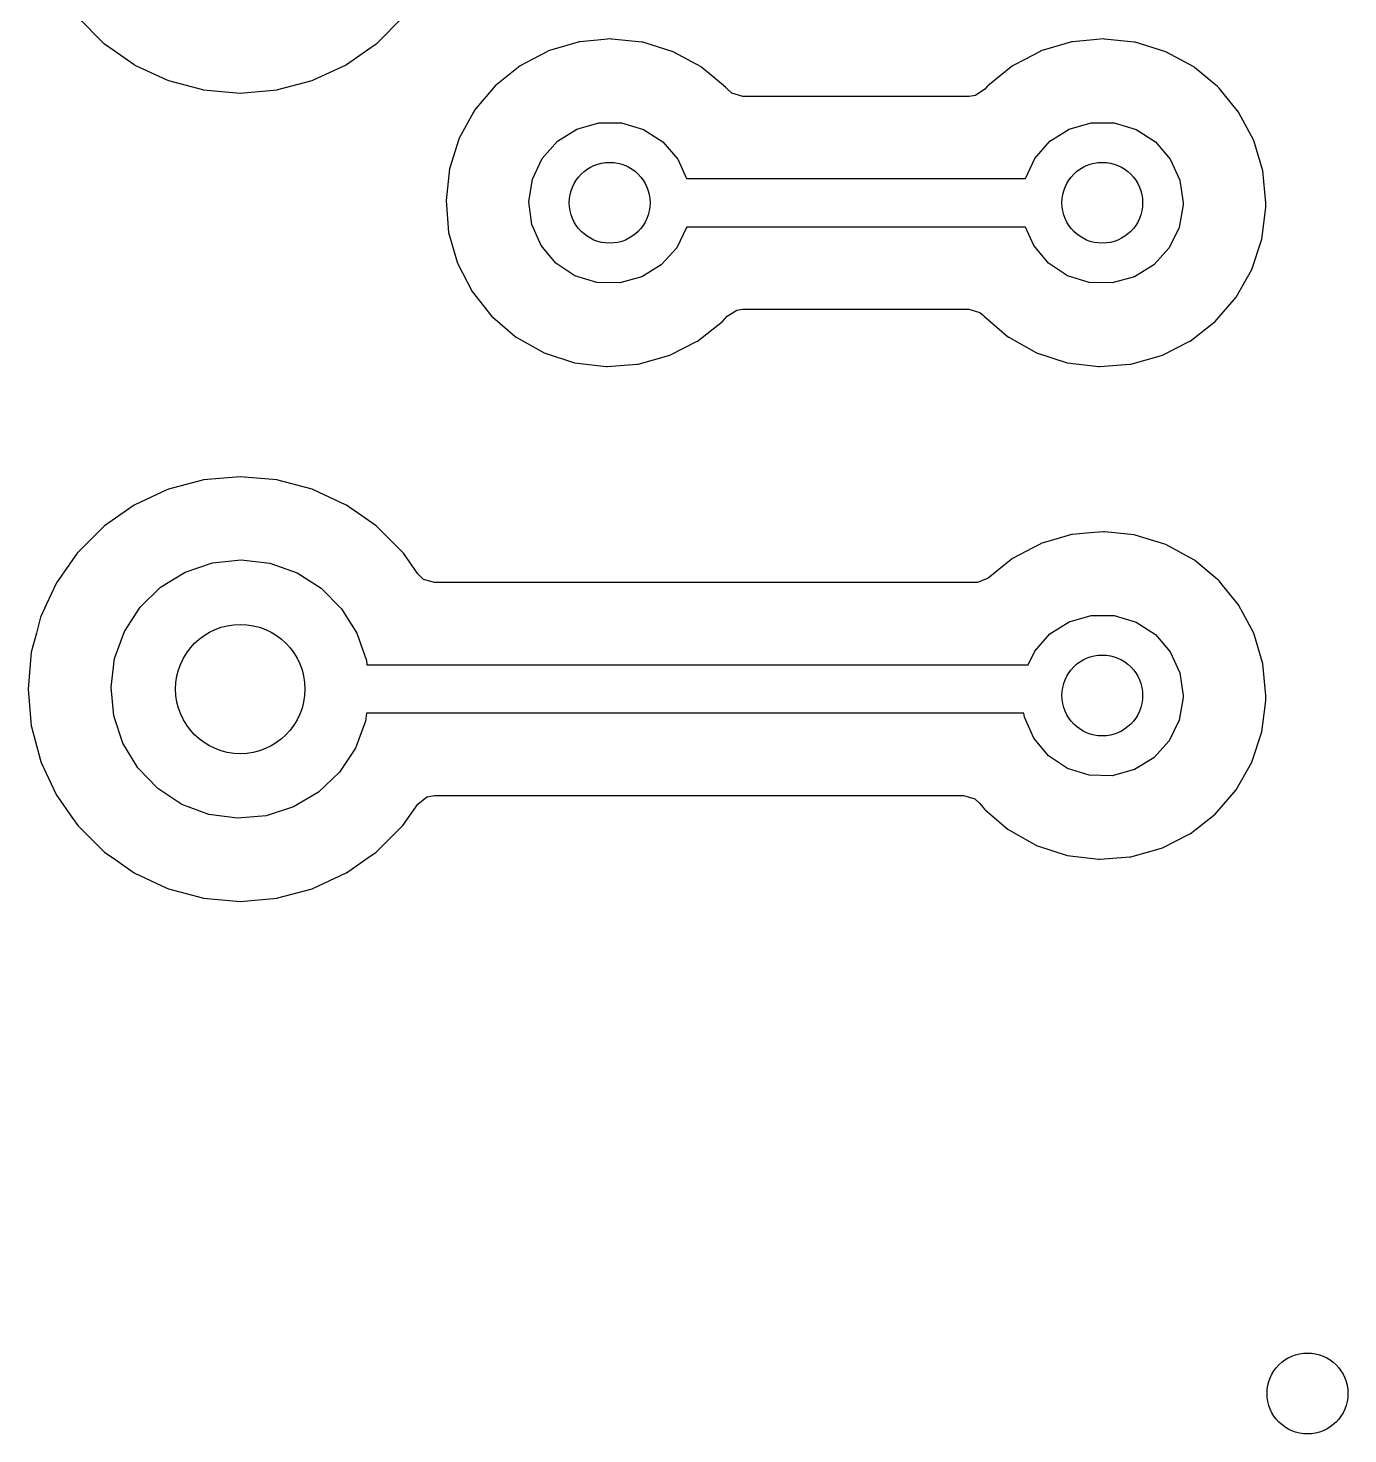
# Model space of a CAD drawing. Extents: x 123.2 to 169.8, y -144.8 to -46.7.
# Drawn here: x 145.25 to 153.41, y -77.72 to -69.02 of the extents above; entities that cross this region are included whole.
import ezdxf

# ---------------------------------------------------------------- set-up
doc = ezdxf.new("R2010")
doc.units = 0
doc.layers.add('BLACK', color=7, linetype='CONTINUOUS')

msp = doc.modelspace()

# ---------------------------------------------------------------- linework, layer by layer
at = {"layer": 'BLACK', "linetype": 'CONTINUOUS'}
for p, q in [((145.552, -68.9563), (145.714, -69.1182)), ((147.402, -69.1182), (147.564, -68.9563)), ((145.714, -69.1182), (145.718, -69.1214)), ((145.718, -69.1214), (145.718, -69.1214)), ((145.718, -69.1214), (145.777, -69.1627)), ((147.339, -69.1627), (147.398, -69.1214)), ((147.398, -69.1214), (147.402, -69.1182)), ((147.398, -69.1214), (147.398, -69.1214)), ((148.648, -69.1103), (148.543, -69.1412)), ((148.654, -69.1086), (148.648, -69.1103)), ((148.648, -69.1103), (148.648, -69.1103)), ((148.66, -69.108), (148.654, -69.1086)), ((148.769, -69.0982), (148.66, -69.108)), ((148.66, -69.108), (148.66, -69.108)), ((148.851, -69.0906), (148.769, -69.0982)), ((148.857, -69.0913), (148.851, -69.0906)), ((149.042, -69.1107), (148.857, -69.0913)), ((148.857, -69.0913), (148.857, -69.0913)), ((149.048, -69.1113), (149.042, -69.1107)), ((149.042, -69.1107), (149.042, -69.1107)), ((149.237, -69.1698), (149.048, -69.1113)), ((151.696, -69.1103), (151.591, -69.1412)), ((151.702, -69.1086), (151.696, -69.1103)), ((151.696, -69.1103), (151.696, -69.1103)), ((151.708, -69.108), (151.702, -69.1086)), ((151.817, -69.0982), (151.708, -69.108)), ((151.708, -69.108), (151.708, -69.108)), ((151.899, -69.0906), (151.817, -69.0982)), ((151.905, -69.0913), (151.899, -69.0906)), ((152.09, -69.1107), (151.905, -69.0913)), ((151.905, -69.0913), (151.905, -69.0913)), ((152.096, -69.1113), (152.09, -69.1107)), ((152.09, -69.1107), (152.09, -69.1107)), ((152.285, -69.1698), (152.096, -69.1113)), ((145.777, -69.1627), (145.901, -69.2495)), ((147.215, -69.2495), (147.339, -69.1627)), ((148.368, -69.2147), (148.289, -69.256)), ((148.459, -69.1673), (148.368, -69.2147)), ((148.464, -69.1644), (148.459, -69.1673)), ((148.459, -69.1673), (148.459, -69.1673)), ((148.543, -69.1412), (148.464, -69.1644)), ((149.411, -69.2639), (149.237, -69.1698)), ((151.416, -69.2147), (151.337, -69.256)), ((151.507, -69.1673), (151.416, -69.2147)), ((151.512, -69.1644), (151.507, -69.1673)), ((151.507, -69.1673), (151.507, -69.1673)), ((151.591, -69.1412), (151.512, -69.1644)), ((152.459, -69.2639), (152.285, -69.1698)), ((145.901, -69.2495), (145.906, -69.2518)), ((145.906, -69.2518), (145.906, -69.2518)), ((145.906, -69.2518), (146.104, -69.344)), ((147.012, -69.344), (147.21, -69.2518)), ((147.21, -69.2518), (147.215, -69.2495)), ((147.21, -69.2518), (147.21, -69.2518)), ((148.289, -69.256), (148.135, -69.38)), ((149.415, -69.2678), (149.411, -69.2639)), ((149.497, -69.3354), (149.415, -69.2678)), ((149.415, -69.2678), (149.415, -69.2678)), ((151.337, -69.256), (151.183, -69.38)), ((152.463, -69.2678), (152.459, -69.2639)), ((152.605, -69.3847), (152.463, -69.2678)), ((152.463, -69.2678), (152.463, -69.2678)), ((146.104, -69.344), (146.109, -69.3463)), ((146.109, -69.3463), (146.114, -69.3477)), ((146.114, -69.3477), (146.114, -69.3477)), ((146.114, -69.3477), (146.325, -69.4041)), ((146.791, -69.4041), (147.002, -69.3477)), ((147.002, -69.3477), (147.007, -69.3463)), ((147.002, -69.3477), (147.002, -69.3477)), ((147.007, -69.3463), (147.012, -69.344)), ((148.135, -69.38), (148.008, -69.5315)), ((149.563, -69.3899), (149.497, -69.3354)), ((149.567, -69.3947), (149.563, -69.3899)), ((149.571, -69.3991), (149.567, -69.3947)), ((149.567, -69.3947), (149.567, -69.3947)), ((151.179, -69.3847), (151.166, -69.4005)), ((151.183, -69.38), (151.179, -69.3847)), ((152.611, -69.3899), (152.605, -69.3847)), ((152.615, -69.3947), (152.611, -69.3899)), ((152.64, -69.4255), (152.615, -69.3947)), ((152.615, -69.3947), (152.615, -69.3947)), ((146.325, -69.4041), (146.325, -69.4041)), ((146.325, -69.4041), (146.33, -69.4055)), ((146.33, -69.4055), (146.558, -69.4255)), ((146.558, -69.4255), (146.786, -69.4055)), ((146.786, -69.4055), (146.791, -69.4041)), ((146.791, -69.4041), (146.791, -69.4041)), ((149.6, -69.4255), (149.571, -69.3991)), ((149.668, -69.4455), (149.6, -69.4255)), ((151.069, -69.4455), (149.668, -69.4455)), ((151.107, -69.4398), (151.069, -69.4455)), ((151.166, -69.4005), (151.107, -69.4398)), ((152.736, -69.5432), (152.64, -69.4255)), ((148.001, -69.5432), (147.913, -69.7048)), ((148.005, -69.5369), (148.001, -69.5432)), ((148.008, -69.5315), (148.005, -69.5369)), ((148.005, -69.5369), (148.005, -69.5369)), ((152.829, -69.7178), (152.736, -69.5432)), ((148.52, -69.7232), (148.64, -69.6476)), ((148.64, -69.6476), (148.776, -69.6086)), ((148.776, -69.6086), (148.918, -69.6095)), ((148.918, -69.6095), (149.054, -69.6501)), ((149.054, -69.6501), (149.173, -69.7272)), ((151.568, -69.7232), (151.688, -69.6476)), ((151.688, -69.6476), (151.824, -69.6086)), ((151.824, -69.6086), (151.966, -69.6095)), ((151.966, -69.6095), (152.102, -69.6501)), ((152.102, -69.6501), (152.221, -69.7272)), ((147.911, -69.7107), (147.855, -69.8874)), ((147.913, -69.7048), (147.911, -69.7107)), ((147.911, -69.7107), (147.911, -69.7107)), ((148.426, -69.8295), (148.52, -69.7232)), ((149.173, -69.7272), (149.265, -69.8346)), ((151.474, -69.8295), (151.568, -69.7232)), ((152.221, -69.7272), (152.313, -69.8346)), ((152.886, -69.9072), (152.829, -69.7178)), ((148.366, -69.9578), (148.426, -69.8295)), ((151.416, -69.954), (151.474, -69.8295)), ((147.853, -69.8933), (147.831, -70.0899)), ((147.855, -69.8874), (147.853, -69.8933)), ((149.265, -69.8346), (149.32, -69.954)), ((152.313, -69.8346), (152.372, -69.9637)), ((152.905, -70.104), (152.886, -69.9072)), ((148.344, -70.0979), (148.366, -69.9578)), ((149.32, -69.954), (151.416, -69.954)), ((152.372, -69.9637), (152.392, -70.104)), ((147.831, -70.0899), (147.847, -70.2869)), ((148.362, -70.2385), (148.344, -70.0979)), ((152.392, -70.1162), (152.368, -70.256)), ((152.392, -70.104), (152.392, -70.1162)), ((152.88, -70.3285), (152.905, -70.1323)), ((152.905, -70.1323), (152.905, -70.104)), ((148.42, -70.3682), (148.362, -70.2385)), ((149.32, -70.256), (149.259, -70.3836)), ((149.321, -70.254), (149.32, -70.256)), ((151.417, -70.254), (149.321, -70.254)), ((151.468, -70.3682), (151.417, -70.254)), ((152.368, -70.256), (152.307, -70.3836)), ((147.847, -70.2869), (147.902, -70.477)), ((152.818, -70.5162), (152.88, -70.3285)), ((148.511, -70.4767), (148.42, -70.3682)), ((149.259, -70.3836), (149.163, -70.4887)), ((151.559, -70.4767), (151.468, -70.3682)), ((152.307, -70.3836), (152.211, -70.4887)), ((147.902, -70.477), (147.992, -70.653)), ((148.629, -70.5553), (148.511, -70.4767)), ((149.163, -70.4887), (149.043, -70.5629)), ((151.677, -70.5553), (151.559, -70.4767)), ((152.211, -70.4887), (152.091, -70.5629)), ((152.72, -70.6881), (152.818, -70.5162)), ((148.764, -70.5976), (148.629, -70.5553)), ((148.906, -70.6002), (148.764, -70.5976)), ((149.043, -70.5629), (148.906, -70.6002)), ((151.812, -70.5976), (151.677, -70.5553)), ((151.954, -70.6002), (151.812, -70.5976)), ((152.091, -70.5629), (151.954, -70.6002)), ((147.992, -70.653), (148.115, -70.808)), ((152.591, -70.8379), (152.72, -70.6881)), ((149.57, -70.8062), (149.63, -70.7677)), ((149.63, -70.7677), (149.666, -70.7625)), ((149.666, -70.7625), (151.066, -70.7625)), ((151.066, -70.7625), (151.135, -70.7825)), ((151.135, -70.7825), (151.157, -70.801)), ((148.115, -70.808), (148.12, -70.8119)), ((148.12, -70.8119), (148.12, -70.8119)), ((148.12, -70.8119), (148.256, -70.9282)), ((149.387, -70.9596), (149.543, -70.8379)), ((149.543, -70.8379), (149.57, -70.8062)), ((151.157, -70.801), (151.159, -70.8031)), ((151.159, -70.8031), (151.163, -70.808)), ((151.163, -70.808), (151.271, -70.8998)), ((152.435, -70.9596), (152.591, -70.8379)), ((148.256, -70.9282), (148.266, -70.9361)), ((148.266, -70.9361), (148.438, -71.0326)), ((149.216, -71.046), (149.381, -70.9624)), ((149.381, -70.9624), (149.387, -70.9596)), ((149.381, -70.9624), (149.381, -70.9624)), ((151.271, -70.8998), (151.304, -70.9282)), ((151.304, -70.9282), (151.314, -70.9361)), ((151.314, -70.9361), (151.486, -71.0326)), ((152.264, -71.046), (152.429, -70.9624)), ((152.429, -70.9624), (152.435, -70.9596)), ((152.429, -70.9624), (152.429, -70.9624)), ((148.438, -71.0326), (148.626, -71.0937)), ((149.02, -71.102), (149.21, -71.0488)), ((149.21, -71.0488), (149.216, -71.046)), ((149.216, -71.046), (149.216, -71.046)), ((151.486, -71.0326), (151.674, -71.0937)), ((152.068, -71.102), (152.258, -71.0488)), ((152.258, -71.0488), (152.264, -71.046)), ((152.264, -71.046), (152.264, -71.046)), ((148.626, -71.0937), (148.823, -71.1172)), ((148.823, -71.1172), (148.829, -71.1167)), ((148.829, -71.1167), (149.014, -71.1025)), ((148.829, -71.1167), (148.829, -71.1167)), ((149.014, -71.1025), (149.02, -71.102)), ((149.014, -71.1025), (149.014, -71.1025)), ((151.674, -71.0937), (151.871, -71.1172)), ((151.871, -71.1172), (151.877, -71.1167)), ((151.877, -71.1167), (152.062, -71.1025)), ((151.877, -71.1167), (151.877, -71.1167)), ((152.062, -71.1025), (152.068, -71.102)), ((152.062, -71.1025), (152.062, -71.1025)), ((146.325, -71.8199), (146.114, -71.8763)), ((146.33, -71.8185), (146.325, -71.8199)), ((146.325, -71.8199), (146.325, -71.8199)), ((146.558, -71.7985), (146.33, -71.8185)), ((146.786, -71.8185), (146.558, -71.7985)), ((146.791, -71.8199), (146.786, -71.8185)), ((147.002, -71.8763), (146.791, -71.8199)), ((146.791, -71.8199), (146.791, -71.8199)), ((146.104, -71.88), (145.906, -71.9722)), ((146.109, -71.8777), (146.104, -71.88)), ((146.104, -71.88), (146.104, -71.88)), ((146.114, -71.8763), (146.109, -71.8777)), ((146.114, -71.8763), (146.114, -71.8763)), ((147.007, -71.8777), (147.002, -71.8763)), ((147.002, -71.8763), (147.002, -71.8763)), ((147.012, -71.88), (147.007, -71.8777)), ((147.21, -71.9722), (147.012, -71.88)), ((147.012, -71.88), (147.012, -71.88)), ((145.901, -71.9745), (145.853, -72.0082)), ((145.906, -71.9722), (145.901, -71.9745)), ((145.906, -71.9722), (145.906, -71.9722)), ((147.215, -71.9745), (147.21, -71.9722)), ((147.21, -71.9722), (147.21, -71.9722)), ((147.252, -72.0009), (147.215, -71.9745)), ((147.263, -72.0082), (147.252, -72.0009)), ((145.853, -72.0082), (145.718, -72.1026)), ((147.398, -72.1026), (147.263, -72.0082)), ((145.714, -72.1058), (145.552, -72.2677)), ((145.718, -72.1026), (145.714, -72.1058)), ((145.718, -72.1026), (145.718, -72.1026)), ((147.402, -72.1058), (147.398, -72.1026)), ((147.398, -72.1026), (147.398, -72.1026)), ((147.564, -72.2677), (147.402, -72.1058)), ((151.696, -72.1583), (151.591, -72.1892)), ((151.702, -72.1566), (151.696, -72.1583)), ((151.696, -72.1583), (151.696, -72.1583)), ((151.708, -72.156), (151.702, -72.1566)), ((151.817, -72.1462), (151.708, -72.156)), ((151.708, -72.156), (151.708, -72.156)), ((151.899, -72.1386), (151.817, -72.1462)), ((151.905, -72.1393), (151.899, -72.1386)), ((152.09, -72.1587), (151.905, -72.1393)), ((151.905, -72.1393), (151.905, -72.1393)), ((152.096, -72.1593), (152.09, -72.1587)), ((152.09, -72.1587), (152.09, -72.1587)), ((152.285, -72.2178), (152.096, -72.1593)), ((145.552, -72.2677), (145.549, -72.2722)), ((147.567, -72.2722), (147.564, -72.2677)), ((151.463, -72.2385), (151.337, -72.304)), ((151.507, -72.2153), (151.463, -72.2385)), ((151.512, -72.2124), (151.507, -72.2153)), ((151.507, -72.2153), (151.507, -72.2153)), ((151.591, -72.1892), (151.512, -72.2124)), ((152.459, -72.3119), (152.285, -72.2178)), ((145.502, -72.3387), (145.42, -72.4553)), ((145.549, -72.2722), (145.502, -72.3387)), ((145.549, -72.2722), (145.549, -72.2722)), ((146.217, -72.3881), (146.386, -72.3307)), ((146.386, -72.3307), (146.564, -72.312)), ((146.564, -72.312), (146.741, -72.3331)), ((146.741, -72.3331), (146.909, -72.393)), ((147.657, -72.3998), (147.567, -72.2722)), ((147.567, -72.2722), (147.567, -72.2722)), ((151.286, -72.3454), (151.186, -72.4257)), ((151.337, -72.304), (151.286, -72.3454)), ((152.463, -72.3158), (152.459, -72.3119)), ((152.606, -72.4335), (152.463, -72.3158)), ((152.463, -72.3158), (152.463, -72.3158)), ((146.065, -72.4816), (146.217, -72.3881)), ((146.909, -72.393), (147.059, -72.4885)), ((147.692, -72.4335), (147.657, -72.3998)), ((147.76, -72.4535), (147.692, -72.4335)), ((151.186, -72.4257), (151.12, -72.4528)), ((152.611, -72.4379), (152.606, -72.4335)), ((152.615, -72.4427), (152.611, -72.4379)), ((145.418, -72.4602), (145.357, -72.5912)), ((145.42, -72.4553), (145.418, -72.4602)), ((145.418, -72.4602), (145.418, -72.4602)), ((145.938, -72.6064), (146.065, -72.4816)), ((147.059, -72.4885), (147.185, -72.6151)), ((151.107, -72.4535), (147.76, -72.4535)), ((151.12, -72.4528), (151.107, -72.4535)), ((152.637, -72.4697), (152.615, -72.4427)), ((152.615, -72.4427), (152.615, -72.4427)), ((152.736, -72.5912), (152.637, -72.4697)), ((145.357, -72.5912), (145.324, -72.6628)), ((145.841, -72.7563), (145.938, -72.6064)), ((147.185, -72.6151), (147.279, -72.7663)), ((152.829, -72.7658), (152.736, -72.5912)), ((145.322, -72.6681), (145.296, -72.7658)), ((145.324, -72.6628), (145.322, -72.6681)), ((145.322, -72.6681), (145.322, -72.6681)), ((151.568, -72.7712), (151.688, -72.6956)), ((151.688, -72.6956), (151.824, -72.6566)), ((151.824, -72.6566), (151.966, -72.6575)), ((151.966, -72.6575), (152.102, -72.6981)), ((152.102, -72.6981), (152.221, -72.7752)), ((145.296, -72.7658), (145.264, -72.8839)), ((145.78, -72.9239), (145.841, -72.7563)), ((147.279, -72.7663), (147.338, -72.9348)), ((151.474, -72.8775), (151.568, -72.7712)), ((152.221, -72.7752), (152.313, -72.8826)), ((152.886, -72.9552), (152.829, -72.7658)), ((145.264, -72.8839), (145.245, -73.112)), ((145.758, -73.1008), (145.78, -72.9239)), ((147.338, -72.9348), (147.341, -72.962)), ((147.341, -72.962), (151.434, -72.962)), ((151.434, -72.962), (151.474, -72.8775)), ((152.313, -72.8826), (152.372, -73.0117)), ((152.905, -73.152), (152.886, -72.9552)), ((152.372, -73.0117), (152.392, -73.152)), ((145.245, -73.112), (145.264, -73.3401)), ((145.775, -73.2783), (145.758, -73.1008)), ((152.392, -73.1642), (152.368, -73.304)), ((152.392, -73.152), (152.392, -73.1642)), ((152.88, -73.3765), (152.9, -73.2177)), ((152.9, -73.2177), (152.905, -73.1803)), ((152.905, -73.1803), (152.905, -73.152)), ((145.832, -73.4476), (145.775, -73.2783)), ((147.333, -73.311), (147.27, -73.4777)), ((147.34, -73.262), (147.333, -73.311)), ((151.407, -73.262), (147.34, -73.262)), ((151.41, -73.2865), (151.407, -73.262)), ((151.468, -73.4162), (151.41, -73.2865)), ((152.368, -73.304), (152.307, -73.4316)), ((145.264, -73.3401), (145.266, -73.3454)), ((145.266, -73.3454), (145.266, -73.3454)), ((145.266, -73.3454), (145.319, -73.545)), ((152.818, -73.5642), (152.88, -73.3765)), ((145.924, -73.6001), (145.832, -73.4476)), ((147.27, -73.4777), (147.171, -73.6262)), ((151.559, -73.5247), (151.468, -73.4162)), ((152.307, -73.4316), (152.211, -73.5367)), ((145.319, -73.545), (145.324, -73.5612)), ((145.324, -73.5612), (145.326, -73.5662)), ((145.326, -73.5662), (145.326, -73.5662)), ((145.326, -73.5662), (145.418, -73.7638)), ((151.677, -73.6033), (151.559, -73.5247)), ((152.211, -73.5367), (152.091, -73.6109)), ((152.72, -73.7361), (152.818, -73.5642)), ((146.048, -73.7284), (145.924, -73.6001)), ((147.171, -73.6262), (147.042, -73.7492)), ((151.812, -73.6456), (151.677, -73.6033)), ((151.954, -73.6482), (151.812, -73.6456)), ((152.091, -73.6109), (151.954, -73.6482)), ((146.197, -73.8261), (146.048, -73.7284)), ((152.591, -73.8859), (152.72, -73.7361)), ((145.418, -73.7638), (145.418, -73.7638)), ((145.418, -73.7638), (145.42, -73.7687)), ((145.42, -73.7687), (145.459, -73.8242)), ((145.459, -73.8242), (145.505, -73.8897)), ((146.364, -73.8882), (146.197, -73.8261)), ((147.042, -73.7492), (146.888, -73.8405)), ((147.564, -73.9563), (147.657, -73.8242)), ((147.657, -73.8242), (147.712, -73.7799)), ((147.712, -73.7799), (147.76, -73.7705)), ((147.76, -73.7705), (151.034, -73.7705)), ((151.034, -73.7705), (151.103, -73.7905)), ((151.103, -73.7905), (151.133, -73.8182)), ((151.133, -73.8182), (151.163, -73.856)), ((145.505, -73.8897), (145.552, -73.9563)), ((146.541, -73.9118), (146.364, -73.8882)), ((146.719, -73.8957), (146.541, -73.9118)), ((146.888, -73.8405), (146.719, -73.8957)), ((151.163, -73.856), (151.168, -73.8599)), ((151.168, -73.8599), (151.168, -73.8599)), ((151.168, -73.8599), (151.309, -73.9801)), ((152.435, -74.0076), (152.591, -73.8859)), ((145.552, -73.9563), (145.714, -74.1182)), ((147.402, -74.1182), (147.564, -73.9563)), ((151.309, -73.9801), (151.314, -73.9841)), ((151.314, -73.9841), (151.486, -74.0806)), ((152.429, -74.0104), (152.435, -74.0076)), ((151.486, -74.0806), (151.674, -74.1417)), ((152.258, -74.0968), (152.264, -74.094)), ((152.264, -74.094), (152.429, -74.0104)), ((152.264, -74.094), (152.264, -74.094)), ((152.429, -74.0104), (152.429, -74.0104)), ((145.714, -74.1182), (145.718, -74.1214)), ((145.718, -74.1214), (145.718, -74.1214)), ((145.718, -74.1214), (145.781, -74.1652)), ((145.781, -74.1652), (145.901, -74.2495)), ((147.215, -74.2495), (147.335, -74.1652)), ((147.335, -74.1652), (147.398, -74.1214)), ((147.398, -74.1214), (147.402, -74.1182)), ((147.398, -74.1214), (147.398, -74.1214)), ((151.674, -74.1417), (151.871, -74.1652)), ((151.871, -74.1652), (151.877, -74.1647)), ((151.877, -74.1647), (152.062, -74.1505)), ((151.877, -74.1647), (151.877, -74.1647)), ((152.062, -74.1505), (152.068, -74.15)), ((152.062, -74.1505), (152.062, -74.1505)), ((152.068, -74.15), (152.258, -74.0968)), ((145.901, -74.2495), (145.906, -74.2518)), ((145.906, -74.2518), (145.906, -74.2518)), ((145.906, -74.2518), (146.104, -74.344)), ((147.012, -74.344), (147.21, -74.2518)), ((147.21, -74.2518), (147.215, -74.2495)), ((147.21, -74.2518), (147.21, -74.2518)), ((146.104, -74.344), (146.109, -74.3463)), ((146.109, -74.3463), (146.114, -74.3477)), ((146.114, -74.3477), (146.114, -74.3477)), ((146.114, -74.3477), (146.325, -74.4041)), ((146.791, -74.4041), (147.002, -74.3477)), ((147.002, -74.3477), (147.007, -74.3463)), ((147.002, -74.3477), (147.002, -74.3477)), ((147.007, -74.3463), (147.012, -74.344)), ((146.325, -74.4041), (146.325, -74.4041)), ((146.325, -74.4041), (146.33, -74.4055)), ((146.33, -74.4055), (146.558, -74.4255)), ((146.558, -74.4255), (146.786, -74.4055)), ((146.786, -74.4055), (146.791, -74.4041)), ((146.791, -74.4041), (146.791, -74.4041))]:
    msp.add_line(p, q, dxfattribs=at)
at = {"layer": 'BLACK'}
for centre, radius in [((148.844, -70.104), 0.25), ((151.892, -70.104), 0.25), ((146.558, -73.112), 0.4), ((151.892, -73.152), 0.25), ((153.162, -77.47), 0.25)]:
    msp.add_circle(centre, radius, dxfattribs=at)

doc.saveas('drawing.dxf')
